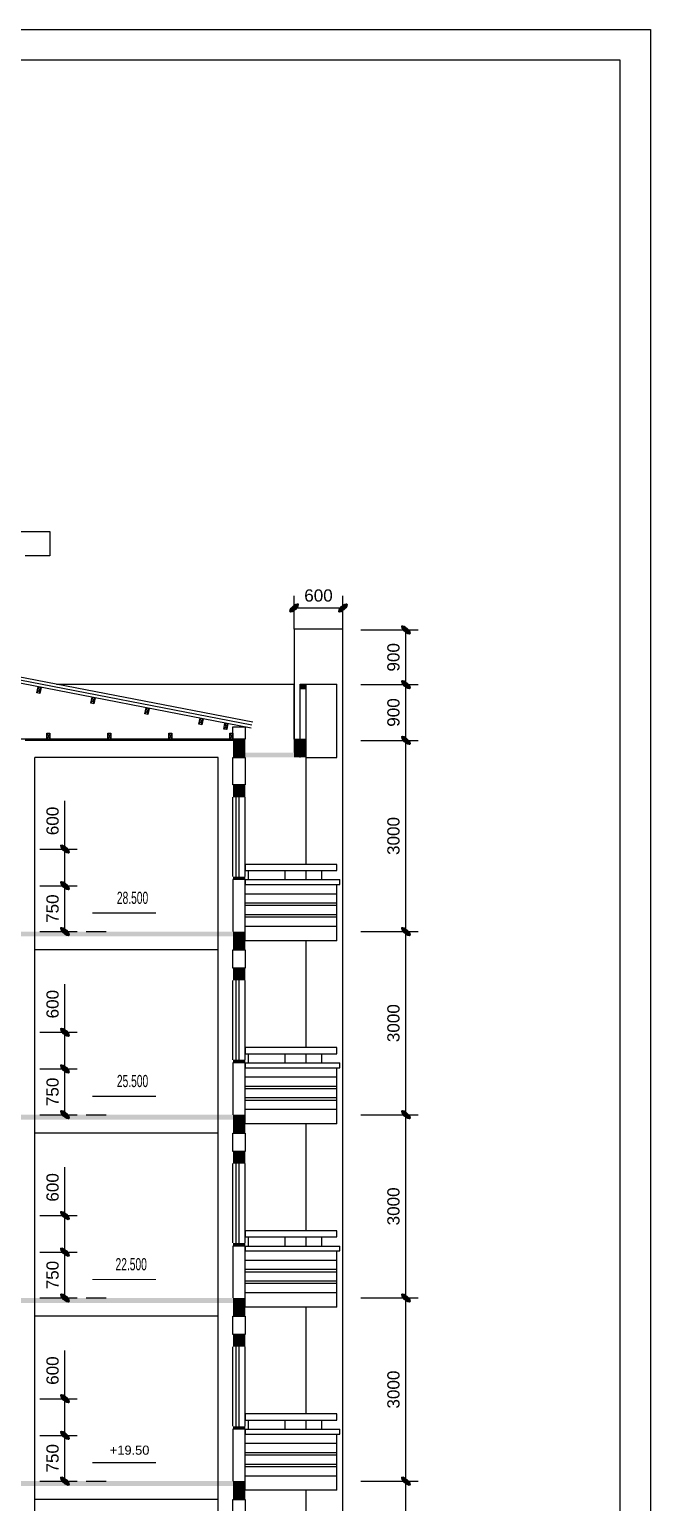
# Model space of a CAD drawing. Extents: x 3511 to 87611, y 1640 to 61040.
# Drawn here: x 77442 to 87611, y 36918 to 61040 of the extents above; entities that cross this region are included whole.
import ezdxf

# ---------------------------------------------------------------- set-up
doc = ezdxf.new("R2010")
doc.units = 0
doc.layers.get('0').update_dxf_attribs({"linetype": 'CONTINUOUS'})
doc.layers.get('DEFPOINTS').update_dxf_attribs({"linetype": 'CONTINUOUS'})
for name, color, linetype in [('BAO', 3, 'CONTINUOUS'), ('DIM', 6, 'CONTINUOUS'), ('MAT_CAT', 5, 'CONTINUOUS'), ('mc1', 7, 'CONTINUOUS'), ('OPMEN', 6, 'CONTINUOUS'), ('TEXT', 7, 'CONTINUOUS'), ('TUONG', 35, 'CONTINUOUS')]:
    doc.layers.add(name, color=color, linetype=linetype)
doc.styles.add('DIM', font='VHELVEN.TTF')
doc.styles.add('VNI-HELVE', font='VHELVEN.TTF')
doc.dimstyles.new('DIM100S', dxfattribs={"dimtxt": 200, "dimasz": 130, "dimexe": 200, "dimexo": 0, "dimgap": 100, "dimtad": 1, "dimdec": 0, "dimrnd": 50, "dimzin": 0, "dimdsep": 46, "dimtxsty": 'VNI-HELVE', "dimblk1": 'ARCHTICK', "dimblk2": 'ARCHTICK', "dimsah": 1, "dimcen": 0, "dimclrd": 6, "dimclre": 6, "dimclrt": 6, "dimadec": 0, "dimazin": 0, "dimtfac": 1, "dimtdec": 0, "dimtofl": 0, "dimtmove": 0, "dimatfit": 3, "dimfxl": 0, "dimtolj": 1, "dimtzin": 0, "dimarcsym": 0})

# ---------------------------------------------------------------- blocks, each defined once
blk = doc.blocks.new('_ArchTick')
h = blk.add_hatch(color=256)
edge = h.paths.add_edge_path()
edge.add_ellipse((0, 0), major_axis=(0.5, 0.5), ratio=0.348148, start_angle=0, end_angle=360)
blk.add_ellipse((0, 0), major_axis=(0.5, 0.5), ratio=0.348148)
blk = doc.blocks.new('*D79')
at = {"color": 6, "linetype": 'ByBlock'}
for p, q in [((82867, 40268), (83805, 40268)), ((83605, 37268), (83605, 40268)), ((82867, 37268), (83805, 37268))]:
    blk.add_line(p, q, dxfattribs=at)
at = {"layer": 'DEFPOINTS', "color": 0, "linetype": 'ByBlock'}
for p in [(82867, 40268), (83605, 40268), (82867, 37268)]:
    blk.add_point(p, dxfattribs=at)
at = {"color": 6, "linetype": 'ByBlock', "xscale": 130, "yscale": 130, "zscale": 130}
for p, rotation in [((83605, 40268), 90), ((83605, 37268), 270)]:
    blk.add_blockref('_ArchTick', p, dxfattribs=dict(at, rotation=rotation))
at = {"color": 6, "linetype": 'ByBlock', "insert": (83402, 38768), "char_height": 200, "attachment_point": 5, "rotation": 90, "style": 'VNI-HELVE'}
blk.add_mtext('\\A1;3000', dxfattribs=at)
blk = doc.blocks.new('*D105')
at = {"color": 6, "linetype": 'ByBlock'}
for p, q in [((82867, 37268), (83805, 37268)), ((83605, 34268), (83605, 37268)), ((82867, 34268), (83805, 34268))]:
    blk.add_line(p, q, dxfattribs=at)
at = {"layer": 'DEFPOINTS', "color": 0, "linetype": 'ByBlock'}
for p in [(82867, 37268), (83605, 37268), (82867, 34268)]:
    blk.add_point(p, dxfattribs=at)
at = {"color": 6, "linetype": 'ByBlock', "xscale": 130, "yscale": 130, "zscale": 130}
for p, rotation in [((83605, 37268), 90), ((83605, 34268), 270)]:
    blk.add_blockref('_ArchTick', p, dxfattribs=dict(at, rotation=rotation))
at = {"color": 6, "linetype": 'ByBlock', "insert": (83402, 35768), "char_height": 200, "attachment_point": 5, "rotation": 90, "style": 'VNI-HELVE'}
blk.add_mtext('\\A1;3000', dxfattribs=at)
blk = doc.blocks.new('*D108')
at = {"color": 6, "linetype": 'ByBlock'}
for p, q in [((82867, 43268), (83805, 43268)), ((83605, 40268), (83605, 43268)), ((82867, 40268), (83805, 40268))]:
    blk.add_line(p, q, dxfattribs=at)
at = {"layer": 'DEFPOINTS', "color": 0, "linetype": 'ByBlock'}
for p in [(82867, 43268), (83605, 43268), (82867, 40268)]:
    blk.add_point(p, dxfattribs=at)
at = {"color": 6, "linetype": 'ByBlock', "xscale": 130, "yscale": 130, "zscale": 130}
for p, rotation in [((83605, 43268), 90), ((83605, 40268), 270)]:
    blk.add_blockref('_ArchTick', p, dxfattribs=dict(at, rotation=rotation))
at = {"color": 6, "linetype": 'ByBlock', "insert": (83402, 41768), "char_height": 200, "attachment_point": 5, "rotation": 90, "style": 'VNI-HELVE'}
blk.add_mtext('\\A1;3000', dxfattribs=at)
blk = doc.blocks.new('*D109')
at = {"color": 6, "linetype": 'ByBlock'}
for p, q in [((82867, 40268), (83805, 40268)), ((83605, 37268), (83605, 40268)), ((82867, 37268), (83805, 37268))]:
    blk.add_line(p, q, dxfattribs=at)
at = {"layer": 'DEFPOINTS', "color": 0, "linetype": 'ByBlock'}
for p in [(82867, 40268), (83605, 40268), (82867, 37268)]:
    blk.add_point(p, dxfattribs=at)
at = {"color": 6, "linetype": 'ByBlock', "xscale": 130, "yscale": 130, "zscale": 130}
for p, rotation in [((83605, 40268), 90), ((83605, 37268), 270)]:
    blk.add_blockref('_ArchTick', p, dxfattribs=dict(at, rotation=rotation))
at = {"color": 6, "linetype": 'ByBlock', "insert": (83402, 38768), "char_height": 200, "attachment_point": 5, "rotation": 90, "style": 'VNI-HELVE'}
blk.add_mtext('\\A1;3000', dxfattribs=at)
blk = doc.blocks.new('*D110')
at = {"color": 6, "linetype": 'ByBlock'}
for p, q in [((82867, 46268), (83805, 46268)), ((83605, 43268), (83605, 46268)), ((82867, 43268), (83805, 43268))]:
    blk.add_line(p, q, dxfattribs=at)
at = {"layer": 'DEFPOINTS', "color": 0, "linetype": 'ByBlock'}
for p in [(82867, 46268), (83605, 46268), (82867, 43268)]:
    blk.add_point(p, dxfattribs=at)
at = {"color": 6, "linetype": 'ByBlock', "xscale": 130, "yscale": 130, "zscale": 130}
for p, rotation in [((83605, 46268), 90), ((83605, 43268), 270)]:
    blk.add_blockref('_ArchTick', p, dxfattribs=dict(at, rotation=rotation))
at = {"color": 6, "linetype": 'ByBlock', "insert": (83402, 44768), "char_height": 200, "attachment_point": 5, "rotation": 90, "style": 'VNI-HELVE'}
blk.add_mtext('\\A1;3000', dxfattribs=at)
blk = doc.blocks.new('xg')
at = {"layer": 'mc1', "color": 4, "linetype": 'ByBlock'}
for p, q in [((0, 0), (-50, -100)), ((-50, 0), (0, -100))]:
    blk.add_line(p, q, dxfattribs=at)
blk.add_lwpolyline([(-50, -100), (0, -100), (0, 0), (-50, 0)], close=True, dxfattribs=at)
blk = doc.blocks.new('*D159')
at = {"color": 6, "linetype": 'ByBlock'}
for p, q in [((78023, 38618), (78023, 39409)), ((77614, 38618), (78223, 38618)), ((78023, 38018), (78023, 38618)), ((77614, 38018), (78223, 38018))]:
    blk.add_line(p, q, dxfattribs=at)
at = {"layer": 'DEFPOINTS', "color": 0, "linetype": 'ByBlock'}
for p in [(77614, 38618), (78023, 38618), (77614, 38018)]:
    blk.add_point(p, dxfattribs=at)
at = {"color": 6, "linetype": 'ByBlock', "xscale": 130, "yscale": 130, "zscale": 130}
for p, rotation in [((78023, 38618), 90), ((78023, 38018), 270)]:
    blk.add_blockref('_ArchTick', p, dxfattribs=dict(at, rotation=rotation))
at = {"color": 6, "linetype": 'ByBlock', "insert": (77821, 39079), "char_height": 200, "attachment_point": 5, "rotation": 90, "style": 'VNI-HELVE'}
blk.add_mtext('\\A1;600', dxfattribs=at)
blk = doc.blocks.new('*D160')
at = {"color": 6, "linetype": 'ByBlock'}
for p, q in [((77614, 38018), (78223, 38018)), ((78023, 37268), (78023, 38018)), ((77614, 37268), (78223, 37268))]:
    blk.add_line(p, q, dxfattribs=at)
at = {"layer": 'DEFPOINTS', "color": 0, "linetype": 'ByBlock'}
for p in [(77614, 38018), (78023, 38018), (77614, 37268)]:
    blk.add_point(p, dxfattribs=at)
at = {"color": 6, "linetype": 'ByBlock', "xscale": 130, "yscale": 130, "zscale": 130}
for p, rotation in [((78023, 38018), 90), ((78023, 37268), 270)]:
    blk.add_blockref('_ArchTick', p, dxfattribs=dict(at, rotation=rotation))
at = {"color": 6, "linetype": 'ByBlock', "insert": (77821, 37643), "char_height": 200, "attachment_point": 5, "rotation": 90, "style": 'VNI-HELVE'}
blk.add_mtext('\\A1;750', dxfattribs=at)
blk = doc.blocks.new('*D161')
at = {"color": 6, "linetype": 'ByBlock'}
for p, q in [((78023, 44618), (78023, 45409)), ((77614, 44618), (78223, 44618)), ((78023, 44018), (78023, 44618)), ((77614, 44018), (78223, 44018))]:
    blk.add_line(p, q, dxfattribs=at)
at = {"layer": 'DEFPOINTS', "color": 0, "linetype": 'ByBlock'}
for p in [(77614, 44618), (78023, 44618), (77614, 44018)]:
    blk.add_point(p, dxfattribs=at)
at = {"color": 6, "linetype": 'ByBlock', "xscale": 130, "yscale": 130, "zscale": 130}
for p, rotation in [((78023, 44618), 90), ((78023, 44018), 270)]:
    blk.add_blockref('_ArchTick', p, dxfattribs=dict(at, rotation=rotation))
at = {"color": 6, "linetype": 'ByBlock', "insert": (77821, 45079), "char_height": 200, "attachment_point": 5, "rotation": 90, "style": 'VNI-HELVE'}
blk.add_mtext('\\A1;600', dxfattribs=at)
blk = doc.blocks.new('*D162')
at = {"color": 6, "linetype": 'ByBlock'}
for p, q in [((77614, 44018), (78223, 44018)), ((78023, 43268), (78023, 44018)), ((77614, 43268), (78223, 43268))]:
    blk.add_line(p, q, dxfattribs=at)
at = {"layer": 'DEFPOINTS', "color": 0, "linetype": 'ByBlock'}
for p in [(77614, 44018), (78023, 44018), (77614, 43268)]:
    blk.add_point(p, dxfattribs=at)
at = {"color": 6, "linetype": 'ByBlock', "xscale": 130, "yscale": 130, "zscale": 130}
for p, rotation in [((78023, 44018), 90), ((78023, 43268), 270)]:
    blk.add_blockref('_ArchTick', p, dxfattribs=dict(at, rotation=rotation))
at = {"color": 6, "linetype": 'ByBlock', "insert": (77821, 43643), "char_height": 200, "attachment_point": 5, "rotation": 90, "style": 'VNI-HELVE'}
blk.add_mtext('\\A1;750', dxfattribs=at)
blk = doc.blocks.new('*D163')
at = {"color": 6, "linetype": 'ByBlock'}
for p, q in [((78023, 41618), (78023, 42409)), ((77614, 41618), (78223, 41618)), ((78023, 41018), (78023, 41618)), ((77614, 41018), (78223, 41018))]:
    blk.add_line(p, q, dxfattribs=at)
at = {"layer": 'DEFPOINTS', "color": 0, "linetype": 'ByBlock'}
for p in [(77614, 41618), (78023, 41618), (77614, 41018)]:
    blk.add_point(p, dxfattribs=at)
at = {"color": 6, "linetype": 'ByBlock', "xscale": 130, "yscale": 130, "zscale": 130}
for p, rotation in [((78023, 41618), 90), ((78023, 41018), 270)]:
    blk.add_blockref('_ArchTick', p, dxfattribs=dict(at, rotation=rotation))
at = {"color": 6, "linetype": 'ByBlock', "insert": (77821, 42079), "char_height": 200, "attachment_point": 5, "rotation": 90, "style": 'VNI-HELVE'}
blk.add_mtext('\\A1;600', dxfattribs=at)
blk = doc.blocks.new('*D164')
at = {"color": 6, "linetype": 'ByBlock'}
for p, q in [((77614, 41018), (78223, 41018)), ((78023, 40268), (78023, 41018)), ((77614, 40268), (78223, 40268))]:
    blk.add_line(p, q, dxfattribs=at)
at = {"layer": 'DEFPOINTS', "color": 0, "linetype": 'ByBlock'}
for p in [(77614, 41018), (78023, 41018), (77614, 40268)]:
    blk.add_point(p, dxfattribs=at)
at = {"color": 6, "linetype": 'ByBlock', "xscale": 130, "yscale": 130, "zscale": 130}
for p, rotation in [((78023, 41018), 90), ((78023, 40268), 270)]:
    blk.add_blockref('_ArchTick', p, dxfattribs=dict(at, rotation=rotation))
at = {"color": 6, "linetype": 'ByBlock', "insert": (77821, 40643), "char_height": 200, "attachment_point": 5, "rotation": 90, "style": 'VNI-HELVE'}
blk.add_mtext('\\A1;750', dxfattribs=at)
blk = doc.blocks.new('*D165')
at = {"color": 6, "linetype": 'ByBlock'}
for p, q in [((78023, 47618), (78023, 48409)), ((77614, 47618), (78223, 47618)), ((78023, 47018), (78023, 47618)), ((77614, 47018), (78223, 47018))]:
    blk.add_line(p, q, dxfattribs=at)
at = {"layer": 'DEFPOINTS', "color": 0, "linetype": 'ByBlock'}
for p in [(77614, 47618), (78023, 47618), (77614, 47018)]:
    blk.add_point(p, dxfattribs=at)
at = {"color": 6, "linetype": 'ByBlock', "xscale": 130, "yscale": 130, "zscale": 130}
for p, rotation in [((78023, 47618), 90), ((78023, 47018), 270)]:
    blk.add_blockref('_ArchTick', p, dxfattribs=dict(at, rotation=rotation))
at = {"color": 6, "linetype": 'ByBlock', "insert": (77821, 48079), "char_height": 200, "attachment_point": 5, "rotation": 90, "style": 'VNI-HELVE'}
blk.add_mtext('\\A1;600', dxfattribs=at)
blk = doc.blocks.new('*D166')
at = {"color": 6, "linetype": 'ByBlock'}
for p, q in [((77614, 47018), (78223, 47018)), ((78023, 46268), (78023, 47018)), ((77614, 46268), (78223, 46268))]:
    blk.add_line(p, q, dxfattribs=at)
at = {"layer": 'DEFPOINTS', "color": 0, "linetype": 'ByBlock'}
for p in [(77614, 47018), (78023, 47018), (77614, 46268)]:
    blk.add_point(p, dxfattribs=at)
at = {"color": 6, "linetype": 'ByBlock', "xscale": 130, "yscale": 130, "zscale": 130}
for p, rotation in [((78023, 47018), 90), ((78023, 46268), 270)]:
    blk.add_blockref('_ArchTick', p, dxfattribs=dict(at, rotation=rotation))
at = {"color": 6, "linetype": 'ByBlock', "insert": (77821, 46643), "char_height": 200, "attachment_point": 5, "rotation": 90, "style": 'VNI-HELVE'}
blk.add_mtext('\\A1;750', dxfattribs=at)
blk = doc.blocks.new('*D179')
at = {"color": 6, "linetype": 'ByBlock'}
for p, q in [((82867, 49398), (83805, 49398)), ((83605, 46268), (83605, 49398)), ((82867, 46268), (83805, 46268))]:
    blk.add_line(p, q, dxfattribs=at)
at = {"layer": 'DEFPOINTS', "color": 0, "linetype": 'ByBlock'}
for p in [(82867, 49398), (83605, 49398), (82867, 46268)]:
    blk.add_point(p, dxfattribs=at)
at = {"color": 6, "linetype": 'ByBlock', "xscale": 130, "yscale": 130, "zscale": 130}
for p, rotation in [((83605, 49398), 90), ((83605, 46268), 270)]:
    blk.add_blockref('_ArchTick', p, dxfattribs=dict(at, rotation=rotation))
at = {"color": 6, "linetype": 'ByBlock', "insert": (83402, 47833), "char_height": 200, "attachment_point": 5, "rotation": 90, "style": 'VNI-HELVE'}
blk.add_mtext('\\A1;3000', dxfattribs=at)
blk = doc.blocks.new('*D180')
at = {"color": 6, "linetype": 'ByBlock'}
for p, q in [((82867, 50311), (83805, 50311)), ((83605, 49398), (83605, 50311)), ((82867, 49398), (83805, 49398))]:
    blk.add_line(p, q, dxfattribs=at)
at = {"layer": 'DEFPOINTS', "color": 0, "linetype": 'ByBlock'}
for p in [(82867, 50311), (83605, 50311), (82867, 49398)]:
    blk.add_point(p, dxfattribs=at)
at = {"color": 6, "linetype": 'ByBlock', "xscale": 130, "yscale": 130, "zscale": 130}
for p, rotation in [((83605, 50311), 90), ((83605, 49398), 270)]:
    blk.add_blockref('_ArchTick', p, dxfattribs=dict(at, rotation=rotation))
at = {"color": 6, "linetype": 'ByBlock', "insert": (83402, 49855), "char_height": 200, "attachment_point": 5, "rotation": 90, "style": 'VNI-HELVE'}
blk.add_mtext('\\A1;900', dxfattribs=at)
blk = doc.blocks.new('*D181')
at = {"color": 6, "linetype": 'ByBlock'}
for p, q in [((82867, 51207), (83805, 51207)), ((83605, 50311), (83605, 51207)), ((82867, 50311), (83805, 50311))]:
    blk.add_line(p, q, dxfattribs=at)
at = {"layer": 'DEFPOINTS', "color": 0, "linetype": 'ByBlock'}
for p in [(82867, 51207), (83605, 51207), (82867, 50311)]:
    blk.add_point(p, dxfattribs=at)
at = {"color": 6, "linetype": 'ByBlock', "xscale": 130, "yscale": 130, "zscale": 130}
for p, rotation in [((83605, 51207), 90), ((83605, 50311), 270)]:
    blk.add_blockref('_ArchTick', p, dxfattribs=dict(at, rotation=rotation))
at = {"color": 6, "linetype": 'ByBlock', "insert": (83402, 50759), "char_height": 200, "attachment_point": 5, "rotation": 90, "style": 'VNI-HELVE'}
blk.add_mtext('\\A1;900', dxfattribs=at)
blk = doc.blocks.new('*D184')
at = {"color": 6, "linetype": 'ByBlock'}
for p, q in [((81774, 51218), (81774, 51767)), ((82574, 51218), (82574, 51767)), ((81774, 51567), (82574, 51567))]:
    blk.add_line(p, q, dxfattribs=at)
at = {"layer": 'DEFPOINTS', "color": 0, "linetype": 'ByBlock'}
for p in [(82574, 51567), (81774, 51218), (82574, 51218)]:
    blk.add_point(p, dxfattribs=at)
at = {"color": 6, "linetype": 'ByBlock', "xscale": 130, "yscale": 130, "zscale": 130, "rotation": 180}
blk.add_blockref('_ArchTick', (81774, 51567), dxfattribs=at)
at = {"color": 6, "linetype": 'ByBlock', "xscale": 130, "yscale": 130, "zscale": 130}
blk.add_blockref('_ArchTick', (82574, 51567), dxfattribs=at)
at = {"color": 6, "linetype": 'ByBlock', "insert": (82174, 51770), "char_height": 200, "attachment_point": 5, "style": 'VNI-HELVE'}
blk.add_mtext('\\A1;600', dxfattribs=at)

msp = doc.modelspace()

# ---------------------------------------------------------------- linework, layer by layer
at = {"layer": 'BAO', "color": 3, "linetype": 'Continuous'}
for p, q in [((81101.3, 49695.6), (73573.9, 51152.6)), ((80532.6, 45968.4), (77530.5, 45968.4)), ((80532.6, 42968.4), (77530.5, 42968.4)), ((80532.6, 42968.4), (77530.5, 42968.4))]:
    msp.add_line(p, q, dxfattribs=at)
for points in [[(77530.5, 45968.4), (77530.5, 49118.4)], [(80532.6, 45968.4), (80532.6, 49118.4)], [(81974.3, 49118.4), (82475.6, 49118.4)], [(77530.5, 43188.4), (77530.5, 46188.4)], [(80532.6, 43188.4), (80532.6, 46188.4)], [(77530.5, 40188.4), (77530.5, 43188.4)], [(80532.6, 40188.4), (80532.6, 43188.4)], [(77530.5, 37188.4), (77530.5, 40188.4)], [(80532.6, 37188.4), (80532.6, 40188.4)], [(77530.5, 34188.4), (77530.5, 37188.4)], [(80532.6, 34188.4), (80532.6, 37188.4)]]:
    msp.add_lwpolyline(points, dxfattribs=at)
at = {"layer": 'DIM', "color": 6}
for p, q in [((82473.9, 47268.4), (82473.9, 47368.4)), ((80973.9, 47118.4), (82523.9, 47118.4)), ((80973.9, 47118.4), (80973.9, 47038.4)), ((80973.9, 47038.4), (82523.9, 47038.4)), ((80973.9, 46118.4), (80973.9, 47038.4)), ((81023.9, 47266.4), (81023.9, 47118.4)), ((81623.9, 47266.4), (81623.9, 47118.4)), ((81974.3, 47118.4), (81974.3, 47268.4)), ((82223.9, 47266.4), (82223.9, 47118.4)), ((82473.9, 46118.4), (82473.9, 47038.4)), ((82523.9, 47038.4), (82523.9, 47118.4)), ((80973.9, 46888.4), (82473.9, 46888.4)), ((80973.9, 46738.4), (82473.9, 46738.4)), ((80973.9, 46698.4), (82473.9, 46698.4)), ((80973.9, 46548.4), (82473.9, 46548.4)), ((80973.9, 46508.4), (82473.9, 46508.4)), ((80973.9, 46358.4), (82473.9, 46358.4)), ((82473.9, 46118.4), (80973.9, 46118.4)), ((81023.9, 44266.4), (81023.9, 44118.4)), ((81623.9, 44266.4), (81623.9, 44118.4)), ((81974.3, 44118.4), (81974.3, 44268.4)), ((82223.9, 44266.4), (82223.9, 44118.4)), ((82473.9, 44268.4), (82473.9, 44368.4)), ((80973.9, 44118.4), (82523.9, 44118.4)), ((80973.9, 44118.4), (80973.9, 44038.4)), ((80973.9, 43118.4), (80973.9, 44038.4)), ((80973.9, 44038.4), (82523.9, 44038.4)), ((82473.9, 43118.4), (82473.9, 44038.4)), ((82523.9, 44038.4), (82523.9, 44118.4)), ((80973.9, 43888.4), (82473.9, 43888.4)), ((80973.9, 43738.4), (82473.9, 43738.4)), ((80973.9, 43698.4), (82473.9, 43698.4)), ((80973.9, 43548.4), (82473.9, 43548.4)), ((80973.9, 43508.4), (82473.9, 43508.4)), ((80973.9, 43358.4), (82473.9, 43358.4)), ((82473.9, 43118.4), (80973.9, 43118.4)), ((81023.9, 41266.4), (81023.9, 41118.4)), ((81623.9, 41266.4), (81623.9, 41118.4)), ((81974.3, 41118.4), (81974.3, 41268.4)), ((82223.9, 41266.4), (82223.9, 41118.4)), ((82473.9, 41268.4), (82473.9, 41368.4)), ((80973.9, 41118.4), (82523.9, 41118.4)), ((80973.9, 41118.4), (80973.9, 41038.4)), ((80973.9, 40118.4), (80973.9, 41038.4)), ((80973.9, 41038.4), (82523.9, 41038.4)), ((82473.9, 40118.4), (82473.9, 41038.4)), ((82523.9, 41038.4), (82523.9, 41118.4)), ((80973.9, 40888.4), (82473.9, 40888.4)), ((80973.9, 40738.4), (82473.9, 40738.4)), ((80973.9, 40698.4), (82473.9, 40698.4)), ((80973.9, 40548.4), (82473.9, 40548.4)), ((80973.9, 40508.4), (82473.9, 40508.4)), ((80973.9, 40358.4), (82473.9, 40358.4)), ((82473.9, 40118.4), (80973.9, 40118.4)), ((82473.9, 38268.4), (82473.9, 38368.4)), ((80973.9, 38118.4), (82523.9, 38118.4)), ((80973.9, 38118.4), (80973.9, 38038.4)), ((81023.9, 38266.4), (81023.9, 38118.4)), ((81623.9, 38266.4), (81623.9, 38118.4)), ((81974.3, 38118.4), (81974.3, 38268.4)), ((82223.9, 38266.4), (82223.9, 38118.4)), ((82523.9, 38038.4), (82523.9, 38118.4)), ((80973.9, 37118.4), (80973.9, 38038.4)), ((80973.9, 38038.4), (82523.9, 38038.4)), ((80973.9, 37888.4), (82473.9, 37888.4)), ((82473.9, 37118.4), (82473.9, 38038.4)), ((80973.9, 37738.4), (82473.9, 37738.4)), ((80973.9, 37698.4), (82473.9, 37698.4)), ((80973.9, 37548.4), (82473.9, 37548.4)), ((80973.9, 37508.4), (82473.9, 37508.4)), ((80973.9, 37358.4), (82473.9, 37358.4)), ((82473.9, 37118.4), (80973.9, 37118.4))]:
    msp.add_line(p, q, dxfattribs=at)
for points in [[(82473.9, 47368.4), (80973.9, 47368.4), (80973.9, 47268.4), (82473.9, 47268.4)], [(82473.9, 44368.4), (80973.9, 44368.4), (80973.9, 44268.4), (82473.9, 44268.4)], [(82473.9, 41368.4), (80973.9, 41368.4), (80973.9, 41268.4), (82473.9, 41268.4)], [(82473.9, 38368.4), (80973.9, 38368.4), (80973.9, 38268.4), (82473.9, 38268.4)]]:
    msp.add_lwpolyline(points, dxfattribs=at)
at = {"layer": 'MAT_CAT', "color": 5, "linetype": 'Continuous'}
for points in [[(81874.3, 50247.5), (81974.3, 50247.5)], [(81774.3, 49418.4), (81974.3, 49418.4)]]:
    msp.add_lwpolyline(points, dxfattribs=at)
for points in [[(81874.3, 50247.5), (81974.3, 50247.5), (81874.3, 50318.4), (81974.3, 50318.4)], [(81573.9, 49118.4), (81974.3, 49118.4), (81573.9, 49198.4), (81974.3, 49198.4)], [(80973.9, 47118.4), (80773.9, 47118.4), (80973.9, 47168.4), (80773.9, 47168.4)], [(80973.9, 44118.4), (80773.9, 44118.4), (80973.9, 44168.4), (80773.9, 44168.4)], [(80973.9, 41118.4), (80773.9, 41118.4), (80973.9, 41168.4), (80773.9, 41168.4)], [(80973.9, 38118.4), (80773.9, 38118.4), (80973.9, 38168.4), (80773.9, 38168.4)]]:
    msp.add_solid(points, dxfattribs=at)
at = {"layer": 'mc1', "color": 5, "linetype": 'ByBlock'}
msp.add_line((81083.4, 49648.2), (73573.9, 51101.6), dxfattribs=at)
at = {"layer": 'mc1', "color": 4, "linetype": 'ByBlock'}
for p, q in [((81073.9, 49599.1), (73573.9, 51050.7)), ((80773.9, 49418.4), (73773.9, 49418.4)), ((80773.9, 49398.4), (77373.9, 49398.4)), ((80773.9, 47168.4), (80773.9, 48468.4)), ((80823.9, 47168.4), (80823.9, 48468.4)), ((80873.9, 47168.4), (80873.9, 48468.4)), ((80973.9, 47168.4), (80973.9, 48468.4)), ((80773.9, 44168.4), (80773.9, 45468.4)), ((80823.9, 44168.4), (80823.9, 45468.4)), ((80873.9, 44168.4), (80873.9, 45468.4)), ((80973.9, 44168.4), (80973.9, 45468.4)), ((80773.9, 41168.4), (80773.9, 42468.4)), ((80823.9, 41168.4), (80823.9, 42468.4)), ((80873.9, 41168.4), (80873.9, 42468.4)), ((80973.9, 41168.4), (80973.9, 42468.4)), ((80773.9, 38168.4), (80773.9, 39468.4)), ((80823.9, 38168.4), (80823.9, 39468.4)), ((80873.9, 38168.4), (80873.9, 39468.4)), ((80973.9, 38168.4), (80973.9, 39468.4))]:
    msp.add_line(p, q, dxfattribs=at)
at = {"layer": 'mc1', "color": 5, "linetype": 'ByBlock'}
for points in [[(80973.9, 49418.4), (80773.9, 49418.4), (80973.9, 49118.4), (80773.9, 49118.4)], [(80773.9, 49418.4), (80973.9, 49418.4), (80773.9, 49118.4), (80973.9, 49118.4)], [(81974.3, 49418.4), (81774.3, 49418.4), (81974.3, 49118.4), (81774.3, 49118.4)], [(81773.9, 49118.4), (81773.9, 49198.4), (80973.9, 49118.4), (80973.9, 49198.4)], [(80973.9, 48668.4), (80773.9, 48668.4), (80973.9, 48468.4), (80773.9, 48468.4)], [(80773.9, 46268.4), (75473.9, 46268.4), (80773.9, 46188.4), (75473.9, 46188.4)], [(80973.9, 46268.4), (80773.9, 46268.4), (80973.9, 45968.4), (80773.9, 45968.4)], [(80773.9, 46268.4), (80973.9, 46268.4), (80773.9, 45968.4), (80973.9, 45968.4)], [(80973.9, 46268.4), (80773.9, 46268.4), (80973.9, 45968.4), (80773.9, 45968.4)], [(80773.9, 46268.4), (80973.9, 46268.4), (80773.9, 45968.4), (80973.9, 45968.4)], [(80973.9, 45668.4), (80773.9, 45668.4), (80973.9, 45468.4), (80773.9, 45468.4)], [(80773.9, 43268.4), (75473.9, 43268.4), (80773.9, 43188.4), (75473.9, 43188.4)], [(80973.9, 43268.4), (80773.9, 43268.4), (80973.9, 42968.4), (80773.9, 42968.4)], [(80773.9, 43268.4), (80973.9, 43268.4), (80773.9, 42968.4), (80973.9, 42968.4)], [(80973.9, 43268.4), (80773.9, 43268.4), (80973.9, 42968.4), (80773.9, 42968.4)], [(80773.9, 43268.4), (80973.9, 43268.4), (80773.9, 42968.4), (80973.9, 42968.4)], [(80973.9, 43268.4), (80773.9, 43268.4), (80973.9, 42968.4), (80773.9, 42968.4)], [(80773.9, 43268.4), (80973.9, 43268.4), (80773.9, 42968.4), (80973.9, 42968.4)], [(80973.9, 43268.4), (80773.9, 43268.4), (80973.9, 42968.4), (80773.9, 42968.4)], [(80773.9, 43268.4), (80973.9, 43268.4), (80773.9, 42968.4), (80973.9, 42968.4)], [(80973.9, 42668.4), (80773.9, 42668.4), (80973.9, 42468.4), (80773.9, 42468.4)], [(80773.9, 40268.4), (75473.9, 40268.4), (80773.9, 40188.4), (75473.9, 40188.4)], [(80973.9, 40268.4), (80773.9, 40268.4), (80973.9, 39968.4), (80773.9, 39968.4)], [(80773.9, 40268.4), (80973.9, 40268.4), (80773.9, 39968.4), (80973.9, 39968.4)], [(80973.9, 40268.4), (80773.9, 40268.4), (80973.9, 39968.4), (80773.9, 39968.4)], [(80773.9, 40268.4), (80973.9, 40268.4), (80773.9, 39968.4), (80973.9, 39968.4)], [(80973.9, 40268.4), (80773.9, 40268.4), (80973.9, 39968.4), (80773.9, 39968.4)], [(80773.9, 40268.4), (80973.9, 40268.4), (80773.9, 39968.4), (80973.9, 39968.4)], [(80973.9, 40268.4), (80773.9, 40268.4), (80973.9, 39968.4), (80773.9, 39968.4)], [(80773.9, 40268.4), (80973.9, 40268.4), (80773.9, 39968.4), (80973.9, 39968.4)], [(80973.9, 39668.4), (80773.9, 39668.4), (80973.9, 39468.4), (80773.9, 39468.4)], [(80773.9, 37268.4), (75473.9, 37268.4), (80773.9, 37188.4), (75473.9, 37188.4)], [(80973.9, 37268.4), (80773.9, 37268.4), (80973.9, 36968.4), (80773.9, 36968.4)], [(80773.9, 37268.4), (80973.9, 37268.4), (80773.9, 36968.4), (80973.9, 36968.4)], [(80973.9, 37268.4), (80773.9, 37268.4), (80973.9, 36968.4), (80773.9, 36968.4)], [(80773.9, 37268.4), (80973.9, 37268.4), (80773.9, 36968.4), (80973.9, 36968.4)]]:
    msp.add_solid(points, dxfattribs=at)
at = {"layer": 'TEXT', "color": 7}
for p, q in [((78368.5, 46268.4), (78697.8, 46268.4)), ((78368.5, 43268.4), (78697.8, 43268.4)), ((78368.5, 40268.4), (78697.8, 40268.4))]:
    msp.add_line(p, q, dxfattribs=at)
at = {"layer": 'TEXT'}
msp.add_line((78368.5, 37268.4), (78697.8, 37268.4), dxfattribs=at)
at = {"layer": 'TEXT', "color": 7}
for points in [[(78528.4, 46268.4, 0, 150, 0), (78528.4, 46418.4, 0, 0, 0), (78528.4, 46608.9, 20, 20, 0)], [(78528.4, 43268.4, 0, 150, 0), (78528.4, 43418.4, 0, 0, 0), (78528.4, 43608.9, 20, 20, 0)], [(78528.4, 40268.4, 0, 150, 0), (78528.4, 40418.4, 0, 0, 0), (78528.4, 40608.9, 20, 20, 0)]]:
    msp.add_lwpolyline(points, format="xyseb", dxfattribs=at)
at = {"layer": 'TEXT', "color": 7, "const_width": 20}
for points in [[(78472.6, 46570.4), (79511.3, 46570.4)], [(78472.6, 43570.4), (79511.3, 43570.4)], [(78472.6, 40570.4), (79511.3, 40570.4)]]:
    msp.add_lwpolyline(points, dxfattribs=at)
at = {"layer": 'TEXT'}
msp.add_lwpolyline([(78528.4, 37268.4, 0, 150, 0), (78528.4, 37418.4, 0, 0, 0), (78528.4, 37608.9, 20, 20, 0)], format="xyseb", dxfattribs=at)
at = {"layer": 'TEXT', "const_width": 20}
msp.add_lwpolyline([(78472.6, 37570.4), (79511.3, 37570.4)], dxfattribs=at)
at = {"layer": 'TUONG', "color": 3}
for p, q in [((73491.5, 52818.4), (77456.2, 52818.4)), ((77456.2, 52818.4), (77773.9, 52818.4)), ((77773.9, 52818.4), (77773.9, 52418.4)), ((77773.9, 52418.4), (77373.9, 52418.4)), ((82573.9, 51218.4), (81774.3, 51218.4)), ((82573.9, 42968.4), (82573.9, 51218.4)), ((81974.3, 47368.4), (81974.3, 49198.4)), ((81974.3, 44368.4), (81974.3, 46118.4)), ((81974.3, 41368.4), (81974.3, 43118.4)), ((82573.9, 39968.4), (82573.9, 42968.4)), ((81974.3, 38368.4), (81974.3, 40118.4)), ((82573.9, 36968.4), (82573.9, 39968.4)), ((81974.3, 35368.4), (81974.3, 37118.4)), ((82573.9, 33968.4), (82573.9, 36968.4))]:
    msp.add_line(p, q, dxfattribs=at)
at = {"layer": 'TUONG', "color": 3, "linetype": 'ByBlock'}
for p, q in [((81774.3, 51218.4), (81774.3, 49198.4)), ((77883.4, 50318.4), (81774.3, 50318.4)), ((81673.9, 50318.4), (81773.9, 50318.4)), ((81774.3, 49418.4), (81774.3, 50318.4)), ((81874.3, 49118.4), (81874.3, 50318.4)), ((81874.3, 50318.4), (81973.9, 50318.4)), ((81974.3, 49118.4), (81974.3, 50318.4)), ((81974.3, 50318.4), (82475.6, 50318.4)), ((82475.6, 49118.4), (82475.6, 50318.4)), ((80532.6, 49118.4), (77530.5, 49118.4)), ((80532.6, 39968.4), (77530.5, 39968.4)), ((80532.6, 36968.4), (77530.5, 36968.4)), ((80532.6, 36968.4), (77530.5, 36968.4))]:
    msp.add_line(p, q, dxfattribs=at)
at = {"layer": 'TUONG', "color": 3, "linetype": 'Continuous'}
for points in [[(3510.5, 1639.6), (3510.5, 61039.6), (87610.5, 61039.6), (87610.5, 1639.6), (3510.5, 1639.6)], [(4010.5, 2139.6), (4010.5, 60539.6), (87110.5, 60539.6), (87110.5, 2139.6)]]:
    msp.add_lwpolyline(points, close=True, dxfattribs=at)
at = {"layer": 'TUONG', "color": 3, "linetype": 'ByBlock'}
for points in [[(80973.9, 49418.4), (80773.9, 49418.4), (80773.9, 49618.4), (80973.9, 49618.4)], [(80973.9, 48668.4), (80773.9, 48668.4), (80773.9, 49118.4), (80973.9, 49118.4)], [(80973.9, 45668.4), (80773.9, 45668.4), (80773.9, 45968.4), (80973.9, 45968.4)], [(80973.9, 42668.4), (80773.9, 42668.4), (80773.9, 42968.4), (80973.9, 42968.4)], [(80973.9, 39668.4), (80773.9, 39668.4), (80773.9, 39968.4), (80973.9, 39968.4)], [(80973.9, 39668.4), (80773.9, 39668.4), (80773.9, 39968.4), (80973.9, 39968.4)], [(80973.9, 36668.4), (80773.9, 36668.4), (80773.9, 36968.4), (80973.9, 36968.4)]]:
    msp.add_lwpolyline(points, close=True, dxfattribs=at)
for points in [[(80973.9, 46268.4), (80973.9, 47118.4), (80773.9, 47118.4), (80773.9, 46268.4)], [(80973.9, 43268.4), (80973.9, 44118.4), (80773.9, 44118.4), (80773.9, 43268.4)], [(80973.9, 40268.4), (80973.9, 41118.4), (80773.9, 41118.4), (80773.9, 40268.4)], [(80973.9, 37268.4), (80973.9, 38118.4), (80773.9, 38118.4), (80773.9, 37268.4)]]:
    msp.add_lwpolyline(points, dxfattribs=at)

# ---------------------------------------------------------------- block references
at = {"layer": 'mc1', "color": 4, "linetype": 'ByBlock', "xscale": -1, "rotation": 349.0459373566014}
for p in [(77583.9, 50274.6), (78467.5, 50103.5), (79351.1, 49932.5), (80234.7, 49761.5), (80640.7, 49682.9)]:
    msp.add_blockref('xg', p, dxfattribs=at)
at = {"layer": 'mc1', "color": 4, "linetype": 'ByBlock', "xscale": -1}
for p in [(77723.9, 49518.4), (78723.9, 49518.4), (79723.9, 49518.4), (80723.9, 49518.4)]:
    msp.add_blockref('xg', p, dxfattribs=at)

# ---------------------------------------------------------------- texts
at = {"layer": 'TEXT', "color": 7, "style": 'DIM', "width": 0.6}
for tag, p in [('28.500', (78873.3, 46720.8)), ('25.500', (78873.3, 43720.8)), ('22.500', (78851.3, 40720.8))]:
    msp.add_attdef(tag, p, '', height=200, dxfattribs=at)
at = {"layer": 'TEXT', "color": 7, "style": 'DIM'}
msp.add_attdef('+19.50', (78758.4, 37701.2), '', height=150, dxfattribs=at)

# ---------------------------------------------------------------- dimensions: what is measured, and where the dimension line sits
at = {"layer": 'DIM', "color": 6, "linetype": 'Continuous'}
dim = msp.add_linear_dim(base=(82573.9, 51567.3), p1=(81774.3, 51218.4), p2=(82573.9, 51218.4), text='600', dimstyle='DIM100S', dxfattribs=at)
dim.commit()
dim.dimension.update_dxf_attribs({"geometry": '*D184', "text_midpoint": (82174.1, 51770.1)})
for base, p1, p2, picture, middle in [((83604.9, 51207.3), (82867.1, 50310.9), (82867.1, 51207.3), '*D181', (83402.1, 50759.1)), ((83604.9, 50310.9), (82867.1, 49398.2), (82867.1, 50310.9), '*D180', (83402.1, 49854.5))]:
    dim = msp.add_linear_dim(base=base, p1=p1, p2=p2, angle=90, dimstyle='DIM100S', dxfattribs=at)
    dim.commit()
    dim.dimension.update_dxf_attribs({"geometry": picture, "text_midpoint": middle})
dim = msp.add_linear_dim(base=(83604.9, 49398.2), p1=(82867.1, 46268.4), p2=(82867.1, 49398.2), angle=90, text='3000', dimstyle='DIM100S', dxfattribs=at)
dim.commit()
dim.dimension.update_dxf_attribs({"geometry": '*D179', "text_midpoint": (83402.1, 47833.3)})
at = {"layer": 'DIM', "color": 6, "linetype": 'ByBlock'}
for base, p1, p2, picture, middle in [((83604.9, 46268.4), (82867.1, 43268.4), (82867.1, 46268.4), '*D110', (83402.1, 44768.4)), ((83604.9, 43268.4), (82867.1, 40268.4), (82867.1, 43268.4), '*D108', (83402.1, 41768.4)), ((83604.9, 40268.4), (82867.1, 37268.4), (82867.1, 40268.4), '*D79', (83402.1, 38768.4)), ((83604.9, 40268.4), (82867.1, 37268.4), (82867.1, 40268.4), '*D109', (83402.1, 38768.4)), ((83604.9, 37268.4), (82867.1, 34268.4), (82867.1, 37268.4), '*D105', (83402.1, 35768.4))]:
    dim = msp.add_linear_dim(base=base, p1=p1, p2=p2, angle=90, dimstyle='DIM100S', dxfattribs=at)
    dim.commit()
    dim.dimension.update_dxf_attribs({"geometry": picture, "text_midpoint": middle})
at = {"layer": 'OPMEN'}
for base, p1, p2, picture, middle in [((78023.5, 47618.4), (77614.1, 47018.4), (77614.1, 47618.4), '*D165', (77820.7, 48078.8)), ((78023.5, 47018.4), (77614.1, 46268.4), (77614.1, 47018.4), '*D166', (77820.7, 46643.4)), ((78023.5, 44618.4), (77614.1, 44018.4), (77614.1, 44618.4), '*D161', (77820.7, 45078.8)), ((78023.5, 44018.4), (77614.1, 43268.4), (77614.1, 44018.4), '*D162', (77820.7, 43643.4)), ((78023.5, 41618.4), (77614.1, 41018.4), (77614.1, 41618.4), '*D163', (77820.7, 42078.8)), ((78023.5, 41018.4), (77614.1, 40268.4), (77614.1, 41018.4), '*D164', (77820.7, 40643.4)), ((78023.5, 38618.4), (77614.1, 38018.4), (77614.1, 38618.4), '*D159', (77820.7, 39078.8)), ((78023.5, 38018.4), (77614.1, 37268.4), (77614.1, 38018.4), '*D160', (77820.7, 37643.4))]:
    dim = msp.add_linear_dim(base=base, p1=p1, p2=p2, angle=90, dimstyle='DIM100S', dxfattribs=at)
    dim.commit()
    dim.dimension.update_dxf_attribs({"geometry": picture, "text_midpoint": middle})

doc.saveas('drawing.dxf')
